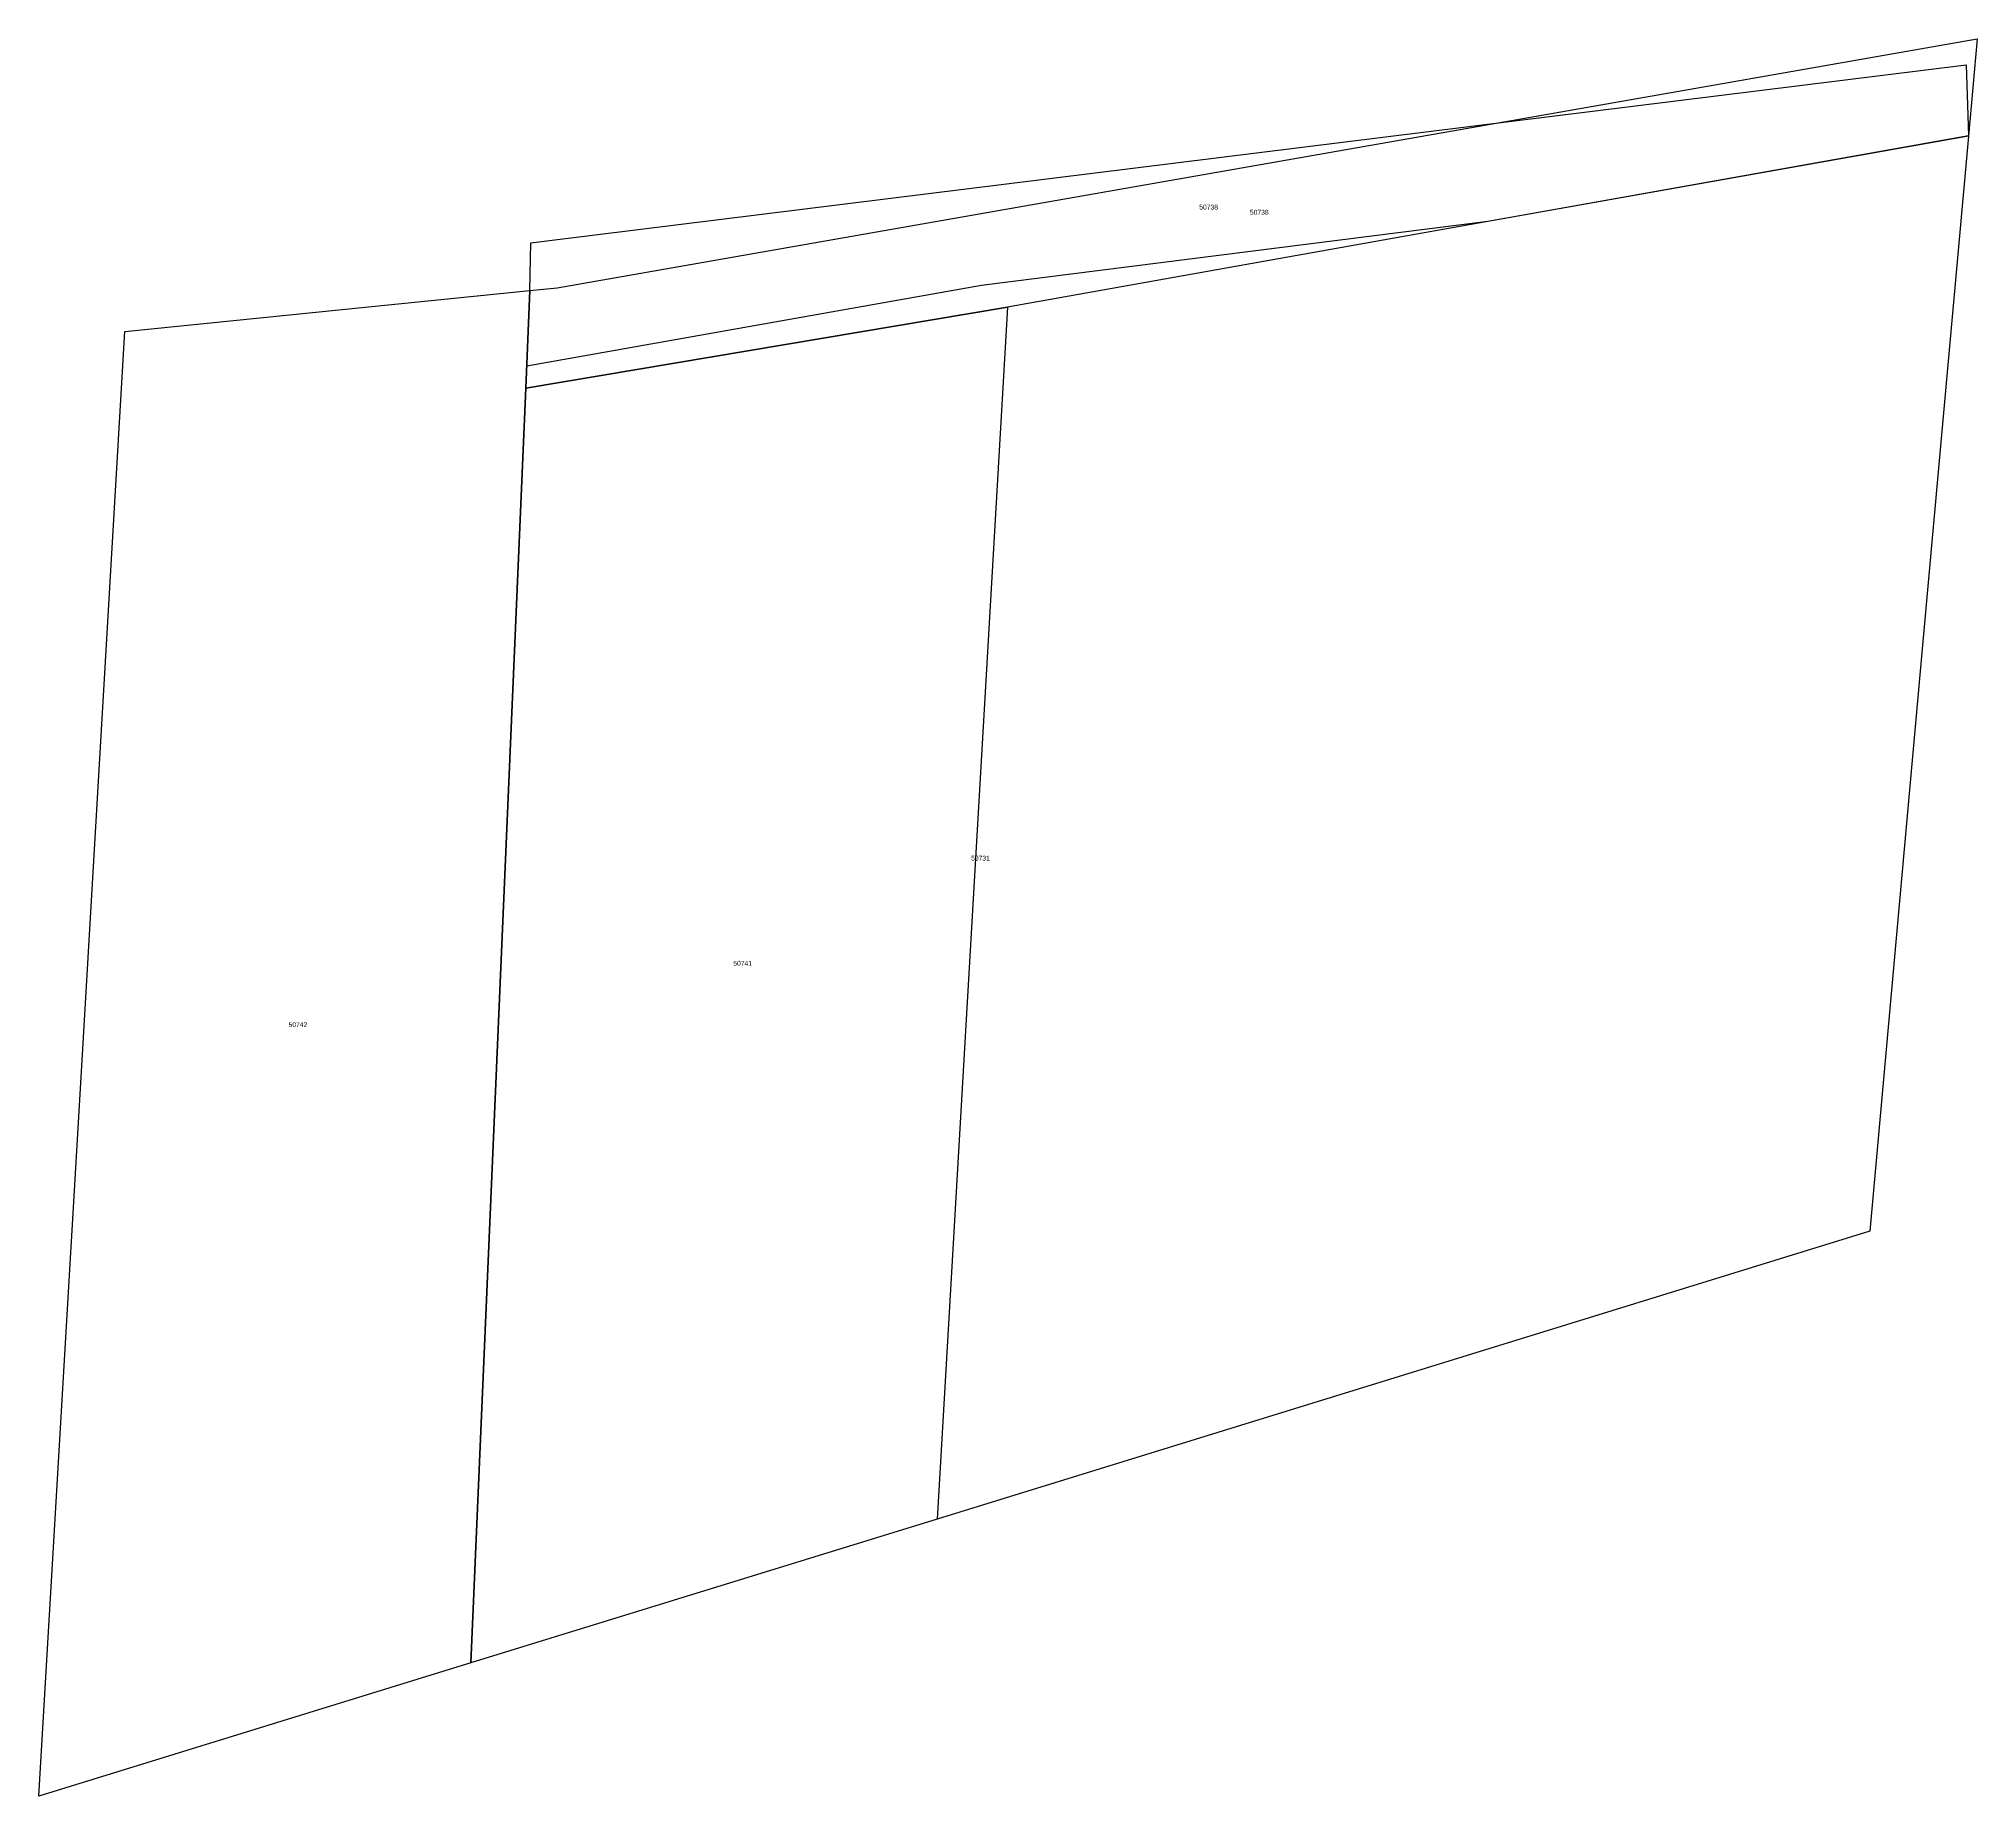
# Model space of a CAD drawing. Header units: inches. Extents: x 388203.7 to 388283.1, y 683658.8 to 683730.8.
import ezdxf

# ---------------------------------------------------------------- set-up
doc = ezdxf.new("R2010")
doc.units = ezdxf.units.IN
doc.header["$MEASUREMENT"] = 0
doc.layers.add('CADASTRAL_PARCELS', color=151, linetype='Continuous', true_color=0xadc8f1)
doc.layers.add('LABEL', color=112, linetype='Continuous', true_color=0x02c87d)

msp = doc.modelspace()

# ---------------------------------------------------------------- linework, layer by layer
at = {"layer": 'CADASTRAL_PARCELS'}
for points in [[(388282.785, 683726.777), (388280.935, 683706.216), (388278.747, 683681.905), (388259.636, 683676.01), (388240.524, 683670.115), (388221.413, 683664.219), (388203.713, 683658.76), (388205.471, 683688.681), (388207.239, 683718.766), (388223.833, 683720.446), (388224.956, 683720.56), (388283.144, 683730.761)], [(388282.785, 683726.777), (388263.095, 683723.271), (388243.405, 683719.766), (388223.666, 683716.45), (388223.833, 683720.446), (388224.956, 683720.56), (388283.144, 683730.761)], [(388282.69, 683729.689), (388282.79, 683726.78), (388263.09, 683723.27), (388242.345, 683720.652), (388223.706, 683717.352), (388223.83, 683720.45), (388223.876, 683722.397), (388224.752, 683722.506)], [(388282.69, 683729.689), (388282.79, 683726.78), (388263.09, 683723.27), (388242.345, 683720.652), (388223.706, 683717.352), (388223.83, 683720.45), (388223.876, 683722.397), (388224.752, 683722.506)], [(388223.666, 683716.45), (388221.413, 683664.219), (388203.713, 683658.76), (388205.471, 683688.681), (388207.239, 683718.766), (388223.833, 683720.446)], [(388240.524, 683670.115), (388221.413, 683664.219), (388223.666, 683716.45), (388243.405, 683719.766)]]:
    msp.add_lwpolyline(points, close=True, dxfattribs=at)

# ---------------------------------------------------------------- texts
at = {"layer": 'LABEL'}
for s, p in [('50738', (388251.265, 683723.766)), ('50738', (388251.265, 683723.766)), ('50738', (388253.341, 683723.553)), ('50731', (388241.917, 683697.092)), ('50741', (388232.173, 683692.784)), ('50742', (388213.949, 683690.27))]:
    msp.add_text(s, height=0.2, dxfattribs=at).set_placement(p)

doc.saveas('drawing.dxf')
